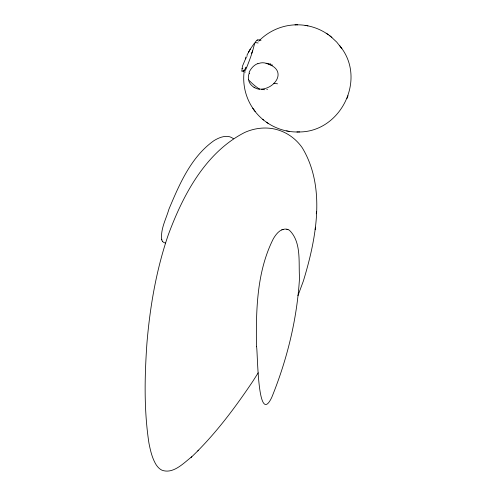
<?xml version="1.0" encoding="UTF-8"?>
<svg xmlns="http://www.w3.org/2000/svg" width="496" height="496" viewBox="0 0 496 496"><rect width="100%" height="100%" fill="white"/><g stroke="black" fill="none" stroke-linecap="round" stroke-linejoin="round"><path stroke-width="0.74" d="M256.444 346.642C256.017 310.267 256.63 271.709 273.439 238.557C275.931 234.428 279.353 229.741 284.518 229.121C286.211 228.947 287.947 229.357 289.397 230.243C301.667 242.11 298.437 262.384 299.522 277.828C297.141 318.779 287.209 359.346 271.796 397.296C256.922 428.866 257.833 346.524 256.438 346.456M297.947 295.659L303.36 281.046C316.088 239.258 326.312 187.451 302.207 147.703C296.496 139.519 288.151 133.114 278.597 130.132C267.505 126.492 255.161 127.726 244.609 132.513C205.338 152.619 182.981 195.133 168.274 234.881L167.419 237.404C156.054 271.424 149.997 306.987 146.977 342.668L146.816 344.832C144.59 377.506 143.97 410.552 148.924 443.009C150.406 450.504 152.111 458.124 156.128 464.733C157.629 466.934 159.489 469.08 161.963 470.202C173.296 474.43 183.873 462.836 191.778 456.766M316.293 213.764L316.46 211.395M315.196 229.691L315.375 227.168M244.038 72.484C242.55 85.585 246.134 99.194 253.94 109.827M241.918 70.432L242.463 66.16L245.253 59.545M298.555 131.961C340.287 132.544 366.718 79.949 340.671 46.965M251.267 53.37C254.436 50.245 253.32 36.84 260.989 40.405M347.002 98.475L348.025 95.728M245.973 67.208L245.619 68.057M249.221 73.637L249.569 72.85M257.126 40.424L257.238 39.835M245.427 58.361L246.152 56.761M246.909 55.236L250.275 49.16L254.51 43.016M245.421 59.222L245.762 58.571M245.935 58.243L246.295 57.573M247.058 56.215L247.256 55.868M248.477 52.229L250.275 49.16M258.18 372.825L252.954 381.102C234.689 408.301 214.898 434.787 191.09 457.424M244.069 70.816L243.53 71.337M268.857 64.3C287.73 71.337 274.096 90.012 259.402 89.119A57.176 21.694 18.9 0 1 248.57 79.788C249.116 83.353 251.751 86.186 254.87 87.798M258.664 41.261C268.317 31.149 282.069 25.079 296.05 24.831M197.792 450.976L198.605 450.201M257.908 63.804L258.906 63.401A21.03 15.308 80.8 0 1 268.826 64.412M283.148 229.369L281.759 229.865M267.499 89.423L266.786 89.54M296.732 24.819C307.408 24.664 318.11 27.832 326.976 33.778M266.085 63.265L269.018 63.525M264.684 89.726L261.584 89.478M252.737 108.171C262.514 123.027 280.073 132.345 297.873 131.973M295.008 24.85L297.687 24.8M296.918 131.992L299.596 131.942M165.385 242.972C163.674 242.835 162.192 241.533 161.789 239.872C160.245 229.295 166.11 219.071 168.907 209.238C179.44 184.19 191.016 156.934 213.906 140.697C219.418 137.268 227.695 133.939 233.449 138.762M255.372 42.569L258.112 42.985M269.409 64.623L272.645 65.112M241.974 68.355L242.842 68.485M242.854 71.622L245.483 72.025M273.848 83.254L277.506 83.812M253.983 87.222L254.634 87.321M307.142 25.73L307.948 25.873M305.071 25.364L306.1 25.544M286.657 130.919L287.469 131.062M288.511 131.242L289.54 131.421M287.959 229.549L286.762 229.22M269.861 63.73L270.692 63.984M259.104 88.697L258.769 88.542M327.304 34.007L330.547 36.369M266.426 122.202L268.417 123.541M326.188 33.251L328.178 34.59M331.074 36.797L336.784 42.166L341.868 48.62M262.719 119.344L263.531 119.995M329.803 35.774L331.886 37.448M162.428 241.248L162.744 241.664M339.444 45.272L340.572 46.841M254.033 109.951L255.161 111.513M161.634 239.246L161.789 239.872M244.038 70.085A12.431 3.069 -58.6 0 1 241.546 71.046M245.588 67.958A6.281 1.631 -72.7 0 1 244.088 70.674M252.706 50.883A22.227 2.071 -69.4 0 1 245.384 70.469M249.06 72.391A22.221 16.176 85.7 0 1 257.846 63.544M248.564 79.794A6.665 3.881 -82.9 0 1 249.128 73.538M259.377 89.224A19.933 14.539 -70.8 0 1 254.888 87.761"/></g></svg>
